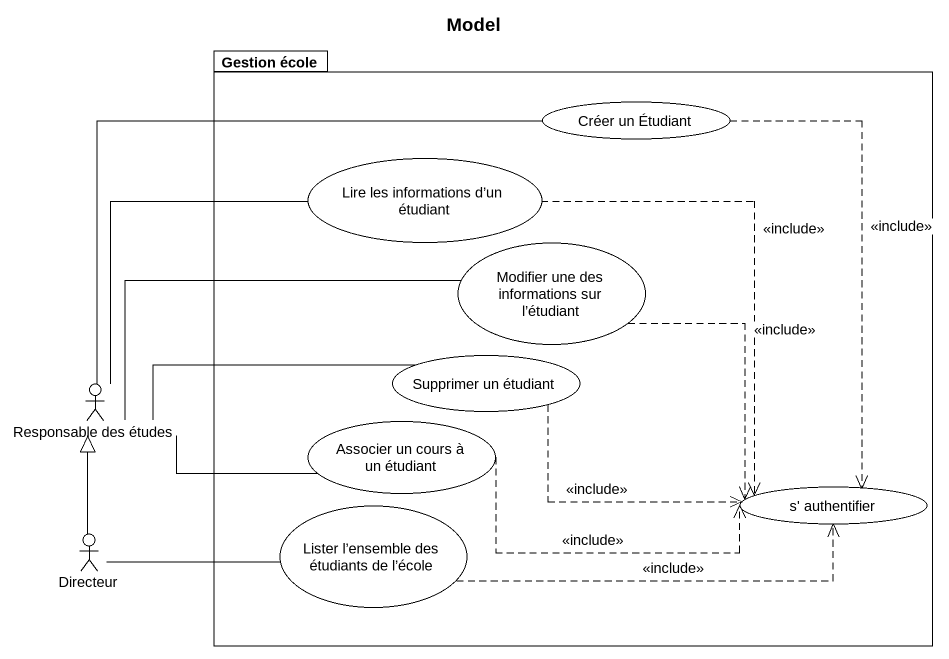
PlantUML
@startuml
title Model
package "Gestion école" as Gestion_école {
  usecase "Lire les informations d’un étudiant" as Lire_les_informations_d_un
  usecase "Créer un Étudiant" as Créer_un_Étudiant
  usecase "Modifier une des informations sur l’étudiant" as Modifier_une_des
  usecase "Supprimer un étudiant" as Supprimer_un_étudiant
  usecase "Associer un cours à un étudiant" as Associer_un_cours_à_un
  usecase "Lister l’ensemble des étudiants de l’école" as Lister_l_ensemble_des
  usecase "s' authentifier" as s_authentifier
}
actor "Responsable des études" as Responsable_des_études
actor Directeur
Lire_les_informations_d_un ..> s_authentifier : <<include>>
Créer_un_Étudiant ..> s_authentifier : <<include>>
Modifier_une_des ..> s_authentifier : <<include>>
Responsable_des_études -up- Lire_les_informations_d_un
Responsable_des_études -right- Créer_un_Étudiant
Responsable_des_études -right- Modifier_une_des
Responsable_des_études -right- Supprimer_un_étudiant
Responsable_des_études -right- Associer_un_cours_à_un
Supprimer_un_étudiant .right.> s_authentifier : <<include>>
Associer_un_cours_à_un .right.> s_authentifier : <<include>>
Lister_l_ensemble_des .right.> s_authentifier : <<include>>
Directeur -up-|> Responsable_des_études
Directeur -right- Lister_l_ensemble_des
@enduml
